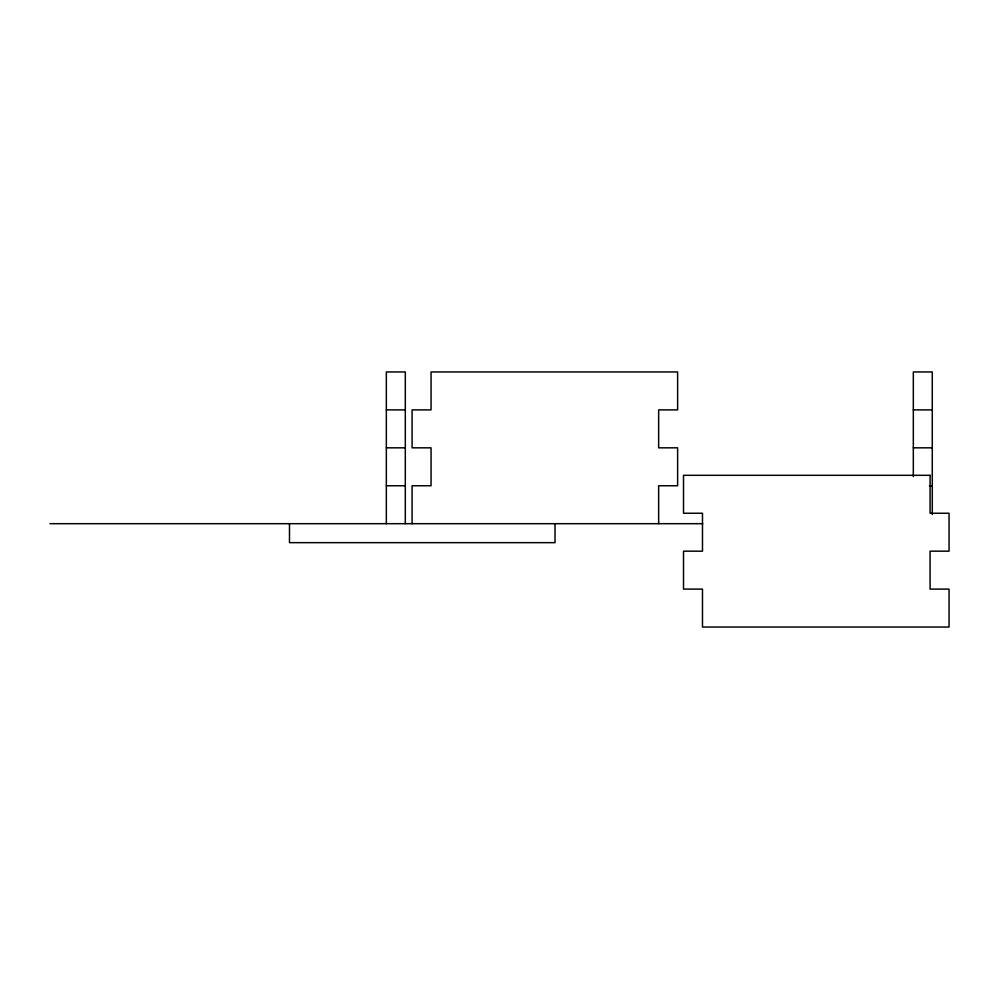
<?xml version="1.0" encoding="UTF-8"?>
<svg xmlns="http://www.w3.org/2000/svg" width="999" height="999" viewBox="0 0 999 999"><rect width="100%" height="100%" fill="white"/><g stroke="black" fill="none" stroke-linecap="round" stroke-linejoin="round"><path stroke-width="1.5" d="M386.338 409.89L405.307 409.89M913.323 409.89L932.279 409.89M386.338 447.827L405.307 447.827M913.323 447.827L932.279 447.827M386.338 485.751L405.307 485.751M929.37 485.751L932.279 485.751M49.95 523.688L702.722 523.688M932.279 514.585L932.279 371.953L913.323 371.953L913.323 476.648M658.653 523.688L658.653 485.751L677.622 485.751L677.622 447.827L658.653 447.827L658.653 409.89L677.622 409.89L677.622 371.953L431.056 371.953L431.056 409.89L412.088 409.89L412.088 447.827L431.056 447.827L431.056 485.751L412.088 485.751L412.088 523.688M555.019 523.688L555.019 542.657L289.485 542.657L289.485 523.688M405.307 523.688L405.307 371.953L386.338 371.953L386.338 523.688M930.081 475.312L683.516 475.312L683.516 513.249L702.484 513.249L702.484 551.173L683.516 551.173L683.516 589.11L702.484 589.11L702.484 627.047L949.05 627.047L949.05 589.11L930.081 589.11L930.081 551.173L949.05 551.173L949.05 513.249L930.081 513.249L930.081 475.312"/></g></svg>
